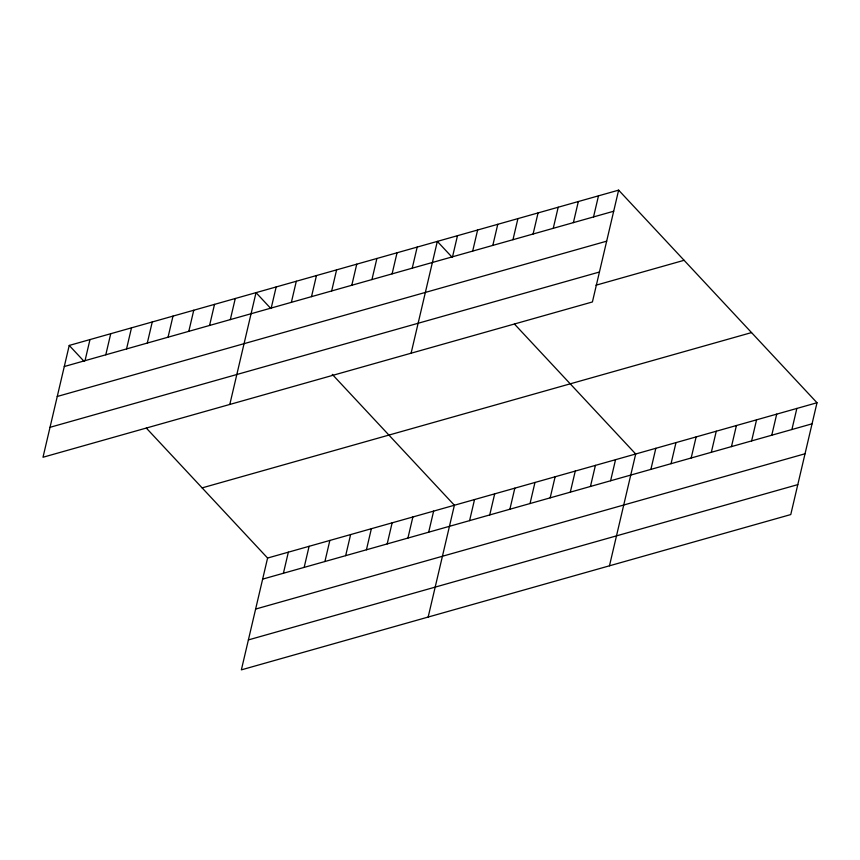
<?xml version="1.0" encoding="UTF-8"?>
<svg xmlns="http://www.w3.org/2000/svg" width="860" height="860" viewBox="0 0 860 860"><rect width="100%" height="100%" fill="white"/><g stroke="black" fill="none" stroke-linecap="round" stroke-linejoin="round"><path stroke-width="1.29" d="M69.23 345.44L43 457.251L592.411 301.957L618.63 190.146L69.23 345.44L84.065 361.34M85.032 360.662L89.978 339.571M105.791 354.793L110.736 333.712M126.549 348.934L131.494 327.843M147.297 343.065L152.252 321.973M168.055 337.195L173 316.104M188.813 331.326L193.758 310.245M209.571 325.467L214.516 304.375M230.319 319.598L235.275 298.506M229.803 404.458L256.022 292.637L270.857 308.546M271.223 308.031L276.167 286.95M291.368 302.344L296.313 281.252M311.513 296.646L316.458 275.555M146.372 428.129L267.589 558.043L241.37 669.854L790.77 514.559L817 402.749L618.63 190.146M331.659 290.949L336.604 269.868M283.402 573.265L288.347 552.174M351.804 285.262L356.75 264.171M304.161 567.396L309.106 546.304M371.95 279.565L376.895 258.473M392.096 273.867L397.04 252.786M324.908 561.526L329.853 540.435M412.241 268.18L417.186 247.089M345.666 555.657L350.611 534.576M411.101 353.213L437.331 241.391L452.166 257.301M366.425 549.798L371.369 528.707M452.532 256.785L457.477 235.704M387.183 543.928L392.128 522.837M472.677 251.099L477.623 230.007M407.93 538.059L412.875 516.967M492.823 245.401L497.768 224.309M428.688 532.189L433.633 511.109M512.968 239.703L517.913 218.623M428.162 617.05L454.392 505.239L332.272 374.369M533.103 234.006L538.059 212.925M469.592 520.633L474.537 499.542M553.249 228.319L558.204 207.228M489.738 514.936L494.683 493.855M573.394 222.622L578.339 201.53M509.883 509.249L514.828 488.158M593.54 216.924L598.485 195.844M530.029 503.551L534.974 482.46M550.174 497.854L555.119 476.773M570.309 492.156L575.265 471.076M590.454 486.47L595.41 465.378M610.6 480.772L615.545 459.681M609.471 565.805L635.691 453.994L514.484 324.08M650.891 469.388L655.836 448.296M671.037 463.69L675.981 442.599M691.182 457.993L696.127 436.912M711.327 452.306L716.272 431.215M731.473 446.609L736.418 425.517M751.618 440.911L756.563 419.831M771.764 435.224L776.709 414.133M791.909 429.527L796.854 408.435M64.285 366.532L613.685 211.237M57.254 396.471L606.666 241.176M50.02 427.312L599.431 272.018M595.958 285.219L684.098 260.3M202.132 487.878L751.543 332.583M267.589 558.043L817 402.749M262.644 579.124L812.055 423.829M255.624 609.063L805.035 453.768M248.389 639.915L797.8 484.621"/></g></svg>
